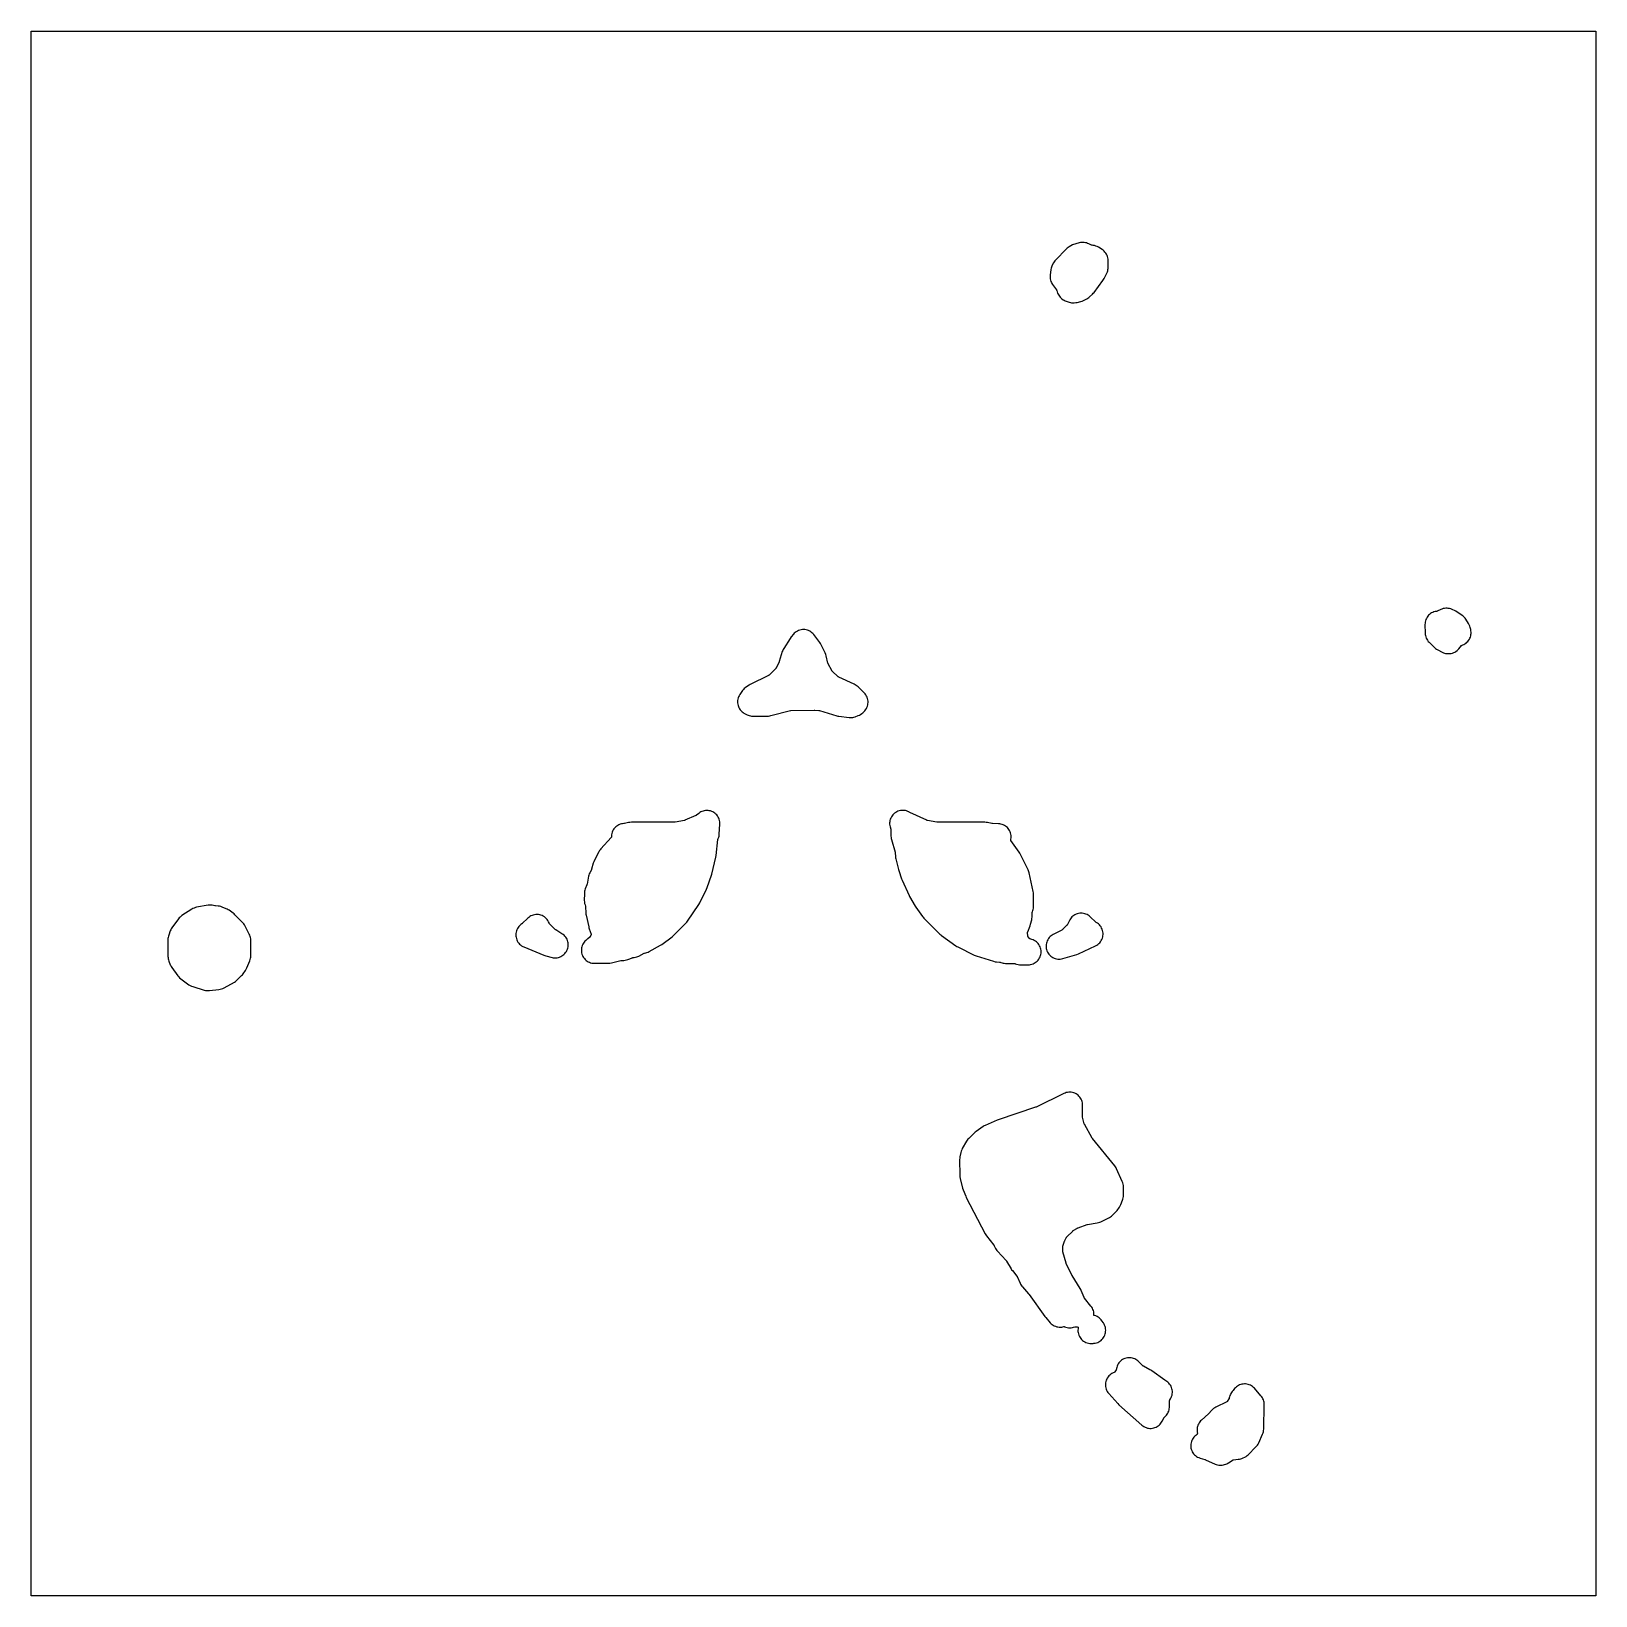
# Model space of a CAD drawing. Header units: millimetres. Extents: x 0 to 300, y 0 to 300.
import ezdxf

# ---------------------------------------------------------------- set-up
doc = ezdxf.new("R2010")
doc.units = ezdxf.units.MM
doc.layers.add('CUT', color=7, linetype='CONTINUOUS')

msp = doc.modelspace()

# ---------------------------------------------------------------- linework, layer by layer
at = {"layer": 'CUT'}
for points in [[(0, 299.9386), (0.0029, 299.9971), (0.0614, 300), (299.9341, 300), (299.9926, 299.9971), (299.9954, 299.9386), (299.9954, 0.0614), (299.9926, 0.0029), (299.9341, 0), (0.0614, 0), (0.0029, 0.0029), (0, 0.0614)], [(195.3893, 253.2039), (195.3708, 252.9695), (195.3745, 252.7344), (195.4002, 252.5008), (195.4477, 252.2705), (195.5167, 252.0458), (195.6065, 251.8285), (195.7162, 251.6206), (195.8451, 251.4239), (196.5761, 250.415), (196.5867, 250.3996), (196.6063, 250.3662), (196.6227, 250.3312), (196.6295, 250.3137), (196.8104, 249.8085), (196.9019, 249.587), (197.0143, 249.3753), (197.1463, 249.1753), (197.297, 248.9888), (197.4648, 248.8176), (197.6482, 248.6633), (197.8456, 248.5273), (198.0551, 248.4108), (198.2748, 248.3149), (198.8187, 248.1079), (199.0399, 248.0353), (199.2669, 247.9836), (199.4977, 247.9532), (199.7304, 247.9445), (199.9996, 247.9469), (200.2905, 247.9665), (200.5771, 248.0198), (201.2516, 248.1866), (201.5309, 248.2732), (201.798, 248.3919), (202.3887, 248.6966), (202.5855, 248.8098), (202.7712, 248.9403), (202.9443, 249.0871), (203.4947, 249.5987), (203.6478, 249.754), (203.7868, 249.922), (205.4949, 252.181), (205.6315, 252.3811), (205.7481, 252.5935), (206.2573, 253.6381), (206.3485, 253.8495), (206.4199, 254.0685), (206.4709, 254.293), (206.501, 254.5213), (206.5099, 254.7514), (206.5005, 256.0593), (206.4861, 256.3099), (206.4466, 256.5579), (206.3825, 256.8006), (206.2943, 257.0357), (206.183, 257.2607), (206.0497, 257.4735), (205.8957, 257.6718), (205.7226, 257.8536), (205.5321, 258.0172), (205.3262, 258.1609), (204.6501, 258.5837), (204.4102, 258.716), (204.1572, 258.8213), (203.8943, 258.8983), (203.6245, 258.946), (203.4066, 258.9724), (203.3857, 258.9755), (203.3432, 258.9853), (203.302, 258.9996), (203.2826, 259.0081), (202.7727, 259.2484), (202.5654, 259.3349), (202.3512, 259.4025), (202.1318, 259.4505), (201.909, 259.4787), (201.6845, 259.4868), (201.5154, 259.4853), (201.2245, 259.4657), (200.9379, 259.4123), (200.2915, 259.2525), (200.0862, 259.1923), (199.8867, 259.1148), (199.6947, 259.0205), (199.0504, 258.6692), (198.8435, 258.543), (198.6498, 258.3974), (198.4711, 258.2337), (196.444, 256.1872), (196.2732, 255.9962), (196.1229, 255.7886), (195.9946, 255.5667), (195.7869, 255.1608), (195.6965, 254.9635), (195.6236, 254.7591), (195.5686, 254.5491), (195.5321, 254.3352)], [(269.4591, 188.7502), (269.2182, 188.7096), (268.9823, 188.6457), (268.7539, 188.5591), (268.5349, 188.4506), (268.3277, 188.3212), (268.134, 188.1722), (267.9558, 188.0051), (267.7948, 187.8213), (267.6525, 187.6227), (267.5302, 187.4111), (267.4292, 187.1886), (267.3504, 186.9574), (267.2945, 186.7195), (267.2621, 186.4773), (267.2536, 186.2331), (267.2762, 184.5932), (267.2916, 184.3483), (267.331, 184.106), (267.3939, 183.8688), (267.4798, 183.6388), (267.5878, 183.4184), (267.717, 183.2097), (267.8659, 183.0146), (268.0333, 182.8351), (269.0876, 181.8102), (269.2791, 181.6421), (269.4866, 181.4944), (269.7082, 181.3687), (270.5771, 180.9323), (270.7833, 180.8401), (270.997, 180.7669), (271.2165, 180.7133), (271.4399, 180.6798), (271.6654, 180.6665), (271.7847, 180.6649), (272.034, 180.674), (272.2812, 180.7079), (272.5238, 180.7663), (272.7594, 180.8486), (272.9856, 180.9539), (273.2002, 181.0813), (273.401, 181.2294), (273.586, 181.3968), (273.7534, 181.5818), (274.2787, 182.224), (274.2919, 182.2392), (274.3213, 182.2685), (274.3665, 182.286), (274.4961, 182.3285), (274.7171, 182.4253), (274.9278, 182.5431), (275.1261, 182.6806), (275.3103, 182.8366), (275.4786, 183.0096), (275.6294, 183.198), (275.7613, 183.4001), (275.8731, 183.614), (275.9638, 183.8377), (276.0325, 184.0691), (276.0785, 184.306), (276.1015, 184.5462), (276.1012, 184.7876), (276.0777, 185.0278), (276.0311, 185.2646), (275.9281, 185.6805), (275.8504, 185.9356), (275.7459, 186.1809), (275.6159, 186.4137), (275.0966, 187.2369), (274.9464, 187.4497), (274.7749, 187.6456), (274.5839, 187.8227), (274.3755, 187.9789), (273.1539, 188.799), (272.8906, 188.9533), (272.6105, 189.0744), (272.2125, 189.2182), (271.9735, 189.2914), (271.7285, 189.3403), (271.4797, 189.3644), (271.2298, 189.3637), (270.9813, 189.3379), (270.7365, 189.2875), (270.498, 189.213), (270.2681, 189.1149), (269.5841, 188.7819), (269.568, 188.7745), (269.5338, 188.7615), (269.4982, 188.7548)], [(136.0041, 169.8389), (136.1493, 169.667), (136.3094, 169.5088), (136.4831, 169.3657), (136.669, 169.2388), (136.8655, 169.1291), (137.2492, 168.937), (137.4621, 168.8425), (137.6829, 168.7683), (137.9096, 168.715), (138.1403, 168.6829), (138.373, 168.6725), (141.1783, 168.6778), (141.3937, 168.6875), (141.6076, 168.7157), (141.8181, 168.7623), (145.5729, 169.7642), (145.5892, 169.7682), (145.6236, 169.7743), (145.6584, 169.7775), (145.6748, 169.778), (150.1371, 169.8061), (150.184, 169.8055), (150.2309, 169.8031), (150.9936, 169.7494), (151.0152, 169.7473), (151.1035, 169.7313), (151.1245, 169.7257), (154.451, 168.7375), (154.6604, 168.685), (154.8736, 168.6508), (156.8195, 168.424), (157.0522, 168.4078), (157.2853, 168.4134), (157.5169, 168.4407), (157.745, 168.4895), (157.9675, 168.5593), (158.5907, 168.7872), (158.8215, 168.8849), (159.0412, 169.0053), (159.2479, 169.147), (159.4393, 169.3087), (159.6664, 169.521), (159.8409, 169.7014), (159.9965, 169.8984), (160.1315, 170.11), (160.2446, 170.334), (160.3347, 170.5683), (160.4009, 170.8104), (160.4424, 171.0579), (160.4589, 171.3084), (160.4502, 171.5592), (160.4165, 171.8079), (160.3579, 172.052), (160.2752, 172.2889), (160.1691, 172.5164), (160.0407, 172.7321), (159.8914, 172.9338), (159.7226, 173.1196), (158.5465, 174.2898), (158.3829, 174.4388), (158.2069, 174.5727), (158.0196, 174.6905), (157.8227, 174.7913), (154.8553, 176.1482), (154.8358, 176.1577), (154.7973, 176.1808), (154.7615, 176.2079), (154.7453, 176.2224), (153.5834, 177.3235), (153.5686, 177.3383), (153.5407, 177.371), (153.5163, 177.4065), (153.5059, 177.4246), (152.8024, 178.7233), (152.7944, 178.739), (152.7799, 178.7726), (152.7684, 178.8075), (152.7641, 178.8241), (152.437, 180.2238), (152.3527, 180.5076), (152.2355, 180.7794), (151.317, 182.6035), (151.1941, 182.82), (151.0503, 183.0232), (150.0348, 184.3162), (149.8727, 184.5028), (149.693, 184.6725), (149.4974, 184.8237), (149.2878, 184.9547), (149.0663, 185.0645), (148.835, 185.1518), (148.5963, 185.2158), (148.3524, 185.256), (148.1057, 185.2719), (147.8586, 185.2633), (147.6136, 185.2304), (147.3731, 185.1734), (147.1393, 185.093), (146.9147, 184.9899), (146.7013, 184.8651), (146.5013, 184.7198), (146.3166, 184.5555), (146.1491, 184.3737), (145.7137, 183.8519), (145.5228, 183.5903), (144.2939, 181.6548), (144.181, 181.4577), (144.0864, 181.2512), (144.011, 181.0369), (143.4325, 179.1196), (143.4266, 179.1016), (143.397, 179.0291), (143.3886, 179.0122), (142.7511, 177.7978), (142.7409, 177.7796), (142.7169, 177.7437), (142.6893, 177.7105), (142.6747, 177.6955), (141.4786, 176.534), (141.4635, 176.5201), (141.4302, 176.4938), (141.3943, 176.4712), (141.3761, 176.4616), (137.8604, 174.7206), (137.6906, 174.6282), (137.5286, 174.523), (136.909, 174.0859), (136.7243, 173.9422), (136.5538, 173.7818), (136.3991, 173.6062), (136.2615, 173.4169), (135.8523, 172.7948), (135.7312, 172.5899), (135.63, 172.3744), (135.5498, 172.1503), (135.4913, 171.9196), (135.455, 171.6844), (135.4412, 171.4468), (135.4501, 171.2089), (135.4816, 170.973), (135.5353, 170.7411), (135.6109, 170.5154), (135.7076, 170.2979), (135.8245, 170.0906), (135.9606, 169.8953)], [(106.2875, 132.186), (106.2966, 132.1468), (106.3018, 132.107), (106.3029, 132.0875), (106.3394, 130.9445), (106.3574, 130.7145), (106.3965, 130.4871), (106.8915, 128.2376), (106.9398, 128.0522), (107.0021, 127.8711), (107.3845, 126.8849), (107.3913, 126.8657), (107.4022, 126.8257), (107.3877, 126.7869), (107.3791, 126.7685), (107.1773, 126.363), (107.168, 126.3455), (107.1463, 126.311), (107.1181, 126.2815), (107.1034, 126.2682), (106.7314, 125.9493), (106.7165, 125.9372), (106.6204, 125.8698), (106.5456, 125.8227), (106.3536, 125.6735), (106.1769, 125.5065), (106.0173, 125.323), (105.8762, 125.1249), (105.7551, 124.914), (105.655, 124.6924), (105.577, 124.4621), (105.5217, 124.2253), (105.4896, 123.9842), (105.4812, 123.7412), (105.4964, 123.4985), (105.535, 123.2584), (105.5969, 123.0232), (105.6813, 122.7952), (105.7874, 122.5764), (105.9143, 122.3689), (106.0608, 122.1748), (106.2254, 121.9958), (106.4066, 121.8337), (106.6028, 121.6899), (106.8119, 121.5659), (107.0322, 121.4628), (107.2614, 121.3815), (107.4974, 121.3229), (107.738, 121.2876), (107.9809, 121.2757), (110.6314, 121.2757), (110.9337, 121.294), (111.2316, 121.3487), (113.0303, 121.7935), (113.0487, 121.7976), (113.1257, 121.809), (113.1445, 121.8105), (113.6059, 121.835), (113.8702, 121.8633), (114.13, 121.9194), (114.3824, 122.0028), (115.2774, 122.3523), (115.2939, 122.3583), (115.329, 122.3685), (115.3651, 122.3756), (115.3821, 122.3778), (115.6397, 122.4051), (115.8698, 122.4404), (116.0957, 122.4969), (116.3153, 122.5742), (116.5267, 122.6716), (117.5221, 123.1876), (117.5376, 123.1952), (117.5709, 123.2089), (117.6054, 123.2197), (117.6218, 123.2237), (117.8317, 123.2697), (118.0681, 123.3337), (118.2971, 123.4206), (118.5165, 123.5295), (120.6597, 124.7275), (120.9265, 124.8998), (122.8655, 126.3339), (123.0147, 126.4533), (123.1543, 126.5838), (125.5531, 129.0037), (125.7099, 129.1773), (125.8497, 129.3649), (128.0209, 132.5811), (128.1852, 132.8624), (129.4893, 135.472), (129.6248, 135.7995), (130.4199, 138.1863), (130.4738, 138.3719), (131.2864, 141.6326), (131.3464, 141.9709), (131.674, 145.03), (131.6766, 145.0496), (131.6849, 145.0894), (131.6971, 145.1283), (131.7045, 145.1466), (131.7415, 145.233), (131.8179, 145.4347), (131.8766, 145.6423), (131.9171, 145.8541), (131.9393, 146.0687), (132.0509, 147.9336), (132.0537, 148.1741), (132.0334, 148.4138), (131.9902, 148.6504), (131.9244, 148.8817), (131.8367, 149.1056), (131.7279, 149.3201), (131.5989, 149.5232), (131.4511, 149.7129), (131.2857, 149.8875), (131.1043, 150.0454), (130.9085, 150.1851), (130.7003, 150.3054), (130.4814, 150.4052), (130.254, 150.4834), (130.0201, 150.5394), (129.7819, 150.5727), (129.5416, 150.583), (129.3014, 150.5701), (129.0636, 150.5342), (128.8304, 150.4756), (128.6038, 150.3948), (128.3861, 150.2927), (128.1792, 150.1701), (127.985, 150.0282), (127.5497, 149.6768), (127.5358, 149.666), (127.5054, 149.6457), (127.4732, 149.6281), (127.4577, 149.6208), (125.3483, 148.6971), (125.3433, 148.695), (125.2959, 148.6785), (125.2715, 148.6723), (125.2479, 148.6678), (123.4466, 148.3655), (123.4413, 148.3647), (123.3626, 148.3576), (123.3439, 148.3571), (115.0806, 148.3119), (114.8053, 148.2952), (114.5335, 148.2483), (113.7696, 148.0724), (113.7506, 148.0685), (113.6714, 148.0583), (113.6521, 148.0572), (113.6505, 148.0571), (113.4022, 148.0368), (113.157, 147.9918), (112.9176, 147.9226), (112.6862, 147.8299), (112.4653, 147.7147), (112.2569, 147.578), (112.0631, 147.4213), (111.8859, 147.246), (111.727, 147.054), (111.5881, 146.8471), (111.4704, 146.6274), (111.3752, 146.3971), (111.3034, 146.1584), (111.2557, 145.9138), (111.2326, 145.6656), (111.234, 145.4686), (111.2329, 145.4436), (111.2091, 145.4117), (111.1964, 145.3971), (109.2156, 143.2304), (109.0717, 143.058), (108.9439, 142.8735), (108.8331, 142.6782), (107.9504, 140.9452), (107.8498, 140.7209), (107.7716, 140.4878), (107.4472, 139.3351), (107.4412, 139.3158), (107.4105, 139.238), (107.4017, 139.2198), (107.1039, 138.645), (107.0035, 138.4258), (106.9246, 138.1979), (106.8681, 137.9635), (106.58, 136.4529), (106.5762, 136.4351), (106.5555, 136.363), (106.5493, 136.3459), (106.2314, 135.5283), (106.1593, 135.3145), (106.1067, 135.0952), (106.074, 134.872), (106.0617, 134.6467), (106.0489, 133.3289), (106.0618, 133.0493), (106.1059, 132.7729), (106.1807, 132.5031), (106.2817, 132.2046)], [(164.7952, 147.1186), (164.806, 147.0758), (164.8121, 147.0322), (164.8133, 147.0108), (164.8563, 145.6254), (164.8714, 145.4178), (164.9038, 145.2121), (164.9531, 145.0098), (165.6547, 142.5789), (165.6601, 142.558), (165.6754, 142.4697), (165.6774, 142.4482), (165.7212, 141.7535), (165.7457, 141.5286), (165.7904, 141.3068), (166.2992, 139.2636), (166.3546, 139.0737), (166.8951, 137.46), (166.99, 137.2189), (168.323, 134.2887), (168.4313, 134.0777), (169.4931, 132.2311), (169.6357, 132.0108), (170.9134, 130.2466), (171.0333, 130.0939), (171.1647, 129.951), (174.2499, 126.8459), (174.4028, 126.7043), (174.567, 126.576), (177.3128, 124.608), (177.4781, 124.4992), (177.6515, 124.4038), (180.7879, 122.8363), (180.9769, 122.7515), (181.1723, 122.6825), (184.5252, 121.654), (184.8201, 121.5828), (185.1214, 121.5478), (185.6817, 121.5171), (185.7032, 121.5154), (185.7471, 121.5081), (185.7899, 121.4961), (185.8102, 121.4887), (185.9359, 121.4382), (186.148, 121.3641), (186.3659, 121.3092), (186.5879, 121.2742), (186.8121, 121.2592), (188.5643, 121.2212), (188.5846, 121.2203), (188.6262, 121.2151), (188.6671, 121.2056), (188.6864, 121.1996), (188.9523, 121.1088), (189.2177, 121.0342), (189.4897, 120.9893), (189.7649, 120.9746), (191.1468, 120.9771), (191.3911, 120.9895), (191.633, 121.0257), (191.8702, 121.0854), (192.1004, 121.168), (192.3214, 121.2727), (192.5312, 121.3984), (192.7277, 121.5441), (192.909, 121.7083), (193.0733, 121.8894), (193.2192, 122.0857), (193.3453, 122.2953), (193.4502, 122.5162), (193.5331, 122.7463), (193.593, 122.9834), (193.6295, 123.2253), (193.6422, 123.4695), (193.631, 123.7138), (193.596, 123.9559), (193.5375, 124.1934), (193.456, 124.424), (193.3524, 124.6455), (193.2277, 124.8559), (193.083, 125.0531), (192.9197, 125.2352), (192.7394, 125.4004), (192.5438, 125.5473), (192.3348, 125.6743), (192.1144, 125.7803), (191.8847, 125.8643), (191.6479, 125.9254), (191.576, 125.9403), (191.558, 125.9444), (191.522, 125.9555), (191.4948, 125.9816), (191.4824, 125.9952), (191.1615, 126.3666), (191.1483, 126.3826), (191.1241, 126.4175), (191.1162, 126.4593), (191.114, 126.4798), (191.0585, 127.1727), (191.0575, 127.1904), (191.0579, 127.2271), (191.0681, 127.2626), (191.074, 127.2789), (191.5374, 128.4718), (191.635, 128.7814), (191.8377, 129.6077), (191.8842, 129.8474), (191.9071, 130.0906), (191.9489, 131.0169), (191.9501, 131.0347), (191.955, 131.0711), (191.9663, 131.1057), (191.9729, 131.1223), (191.9787, 131.1358), (192.0662, 131.373), (192.1292, 131.6178), (192.1672, 131.8678), (192.1798, 132.1203), (192.1777, 134.5139), (192.164, 134.7732), (192.1235, 135.0296), (191.3663, 138.6057), (191.3132, 138.8124), (191.2427, 139.0137), (191.1553, 139.2084), (189.6375, 142.2357), (189.5467, 142.4008), (189.4438, 142.5587), (187.8393, 144.8273), (187.8286, 144.8433), (187.8092, 144.8774), (187.8127, 144.8976), (187.8559, 145.0869), (187.8867, 145.3238), (187.8947, 145.5626), (187.8798, 145.8011), (187.8423, 146.037), (187.7824, 146.2683), (187.7007, 146.4929), (187.5979, 146.7086), (187.475, 146.9135), (187.3331, 147.1057), (187.1735, 147.2835), (186.9977, 147.4453), (186.8072, 147.5896), (186.6038, 147.715), (186.3894, 147.8204), (186.1659, 147.9048), (185.9354, 147.9676), (185.6999, 148.008), (185.4616, 148.0258), (184.3169, 148.0563), (184.2985, 148.0573), (184.2225, 148.0664), (184.2044, 148.0699), (183.344, 148.2555), (183.088, 148.297), (182.8292, 148.3117), (173.7574, 148.3571), (173.7522, 148.3572), (173.6754, 148.3633), (173.6574, 148.3658), (171.841, 148.662), (171.8235, 148.6653), (171.7877, 148.6745), (171.7528, 148.6869), (171.7369, 148.6938), (168.486, 150.1888), (168.471, 150.1961), (168.3493, 150.265), (168.3492, 150.2649), (168.3005, 150.2948), (168.0824, 150.4011), (167.855, 150.4858), (167.6205, 150.5481), (167.381, 150.5873), (167.1389, 150.6032), (166.8963, 150.5955), (166.6557, 150.5643), (166.4192, 150.5099), (166.1891, 150.4328), (165.9676, 150.3338), (165.7567, 150.2138), (165.5584, 150.074), (165.3746, 149.9155), (165.207, 149.74), (165.0573, 149.549), (164.9268, 149.3445), (164.8167, 149.1282), (164.7281, 148.9023), (164.6618, 148.6689), (164.6184, 148.4302), (164.5985, 148.1883), (164.602, 147.9457), (164.6291, 147.7045), (164.6794, 147.4672), (164.7524, 147.2358), (164.7883, 147.1388)], [(26.3523, 126.6736), (26.282, 126.4565), (26.2318, 126.2338), (26.2021, 126.0075), (26.1932, 125.7794), (26.2142, 122.5976), (26.2263, 122.368), (26.2594, 122.1406), (26.3133, 121.9172), (26.3874, 121.6996), (26.6581, 121.0111), (26.741, 120.8231), (26.8391, 120.6426), (26.9517, 120.4707), (28.0965, 118.8708), (28.2618, 118.664), (28.448, 118.4757), (28.653, 118.3083), (30.1998, 117.1761), (30.4385, 117.0214), (30.6932, 116.8949), (30.9607, 116.7981), (33.1611, 116.1406), (33.4027, 116.0814), (33.649, 116.0464), (33.8976, 116.0361), (34.1459, 116.0505), (35.9937, 116.2506), (36.245, 116.2908), (36.4909, 116.3564), (36.7288, 116.4466), (36.9564, 116.5606), (38.9458, 117.687), (39.133, 117.8042), (39.3092, 117.9375), (39.4729, 118.0858), (40.3218, 118.9263), (40.4723, 119.0891), (40.6077, 119.2646), (41.0633, 119.9122), (41.2077, 120.1434), (41.3261, 120.3889), (41.895, 121.7539), (41.9789, 121.9873), (42.0393, 122.2277), (42.0755, 122.473), (42.0873, 122.7207), (42.0812, 125.7398), (42.0696, 125.9754), (42.0358, 126.2088), (41.9802, 126.438), (41.9033, 126.661), (41.8056, 126.8757), (41.0198, 128.4078), (40.8928, 128.6273), (40.7441, 128.8328), (40.5755, 129.0222), (39.02, 130.5997), (38.8768, 130.7338), (38.7236, 130.8564), (37.9381, 131.4356), (37.7604, 131.5553), (37.573, 131.6593), (37.3774, 131.7469), (36.5916, 132.0591), (36.3418, 132.1434), (36.0845, 132.2009), (35.8225, 132.231), (35.3172, 132.2622), (35.2971, 132.264), (35.256, 132.2707), (35.2158, 132.2816), (35.1742, 132.2964), (34.9261, 132.3704), (34.6716, 132.4182), (34.4136, 132.4395), (34.1548, 132.434), (33.8979, 132.4018), (31.7067, 132.0107), (31.4628, 131.9544), (31.2258, 131.874), (30.9979, 131.7704), (30.7816, 131.6444), (28.8943, 130.4152), (28.7111, 130.2837), (28.5405, 130.1363), (28.3838, 129.9741), (28.2425, 129.7984), (26.9753, 128.0699), (26.849, 127.88), (26.7405, 127.6793), (26.6507, 127.4695)], [(94.0647, 128.826), (93.8636, 128.6823), (93.6777, 128.5194), (93.5088, 128.3389), (93.3585, 128.1427), (93.2283, 127.9325), (93.1195, 127.7106), (93.0332, 127.479), (92.9702, 127.2399), (92.9311, 126.9959), (92.9162, 126.7491), (92.9259, 126.5021), (92.9598, 126.2573), (93.0178, 126.017), (93.0992, 125.7836), (93.2033, 125.5594), (93.329, 125.3466), (93.4751, 125.1472), (93.6401, 124.9632), (93.8226, 124.7964), (94.0206, 124.6485), (94.2322, 124.5208), (94.4555, 124.4147), (98.2976, 122.8155), (98.473, 122.7501), (98.6527, 122.698), (99.8573, 122.3973), (100.097, 122.3498), (100.3403, 122.3259), (100.5847, 122.3259), (100.8279, 122.3497), (101.0677, 122.3972), (101.3016, 122.4678), (101.5276, 122.561), (101.7434, 122.6758), (101.9469, 122.8111), (102.1363, 122.9657), (102.3096, 123.1379), (102.4653, 123.3263), (102.6019, 123.529), (102.718, 123.7441), (102.8126, 123.9695), (102.8847, 124.203), (102.9337, 124.4425), (102.959, 124.6856), (102.9605, 124.93), (102.9381, 125.1734), (102.892, 125.4134), (102.8228, 125.6478), (102.7309, 125.8743), (102.6174, 126.0908), (102.4833, 126.2951), (102.3299, 126.4854), (102.1586, 126.6597), (101.9712, 126.8166), (101.7693, 126.9543), (100.557, 127.6975), (100.5378, 127.71), (100.4633, 127.7685), (100.4465, 127.7841), (99.3767, 128.8437), (99.362, 128.859), (99.3344, 128.893), (99.3146, 128.9321), (99.3066, 128.9518), (99.2859, 129.0067), (99.1874, 129.2338), (99.0669, 129.45), (98.9257, 129.6532), (98.765, 129.8415), (98.5865, 130.013), (98.3919, 130.1659), (98.1831, 130.2989), (97.9622, 130.4106), (97.7313, 130.4999), (97.4928, 130.5659), (97.2488, 130.608), (97.002, 130.6258), (96.7545, 130.6191), (96.509, 130.5879), (96.2677, 130.5326), (96.0331, 130.4538), (95.8074, 130.3521), (95.5929, 130.2286), (95.3916, 130.0845), (95.2056, 129.9211), (94.1262, 128.8744), (94.1117, 128.861), (94.0798, 128.8357)], [(195.9668, 126.8143), (195.7523, 126.6921), (195.5509, 126.5493), (195.3645, 126.3874), (195.195, 126.2079), (195.0441, 126.0125), (194.9131, 125.8032), (194.8035, 125.582), (194.7162, 125.3511), (194.6521, 125.1127), (194.6118, 124.8691), (194.5957, 124.6228), (194.604, 124.3761), (194.6366, 124.1313), (194.6932, 123.891), (194.7732, 123.6575), (194.8759, 123.433), (195.0002, 123.2197), (195.1449, 123.0197), (195.3087, 122.8349), (195.4899, 122.6672), (195.6867, 122.5182), (195.8973, 122.3893), (196.1195, 122.2819), (196.3513, 122.1968), (196.5903, 122.1351), (196.8343, 122.0972), (197.0808, 122.0836), (197.3274, 122.0943), (197.5718, 122.1293), (197.8115, 122.1883), (200.4729, 122.984), (200.8117, 123.1127), (204.0794, 124.6336), (204.301, 124.7506), (204.5098, 124.8892), (204.7036, 125.048), (204.8806, 125.2254), (205.039, 125.4197), (205.1771, 125.6288), (205.2935, 125.8507), (205.3872, 126.0831), (205.4571, 126.3238), (205.5026, 126.5702), (205.5232, 126.82), (205.5186, 127.0705), (205.489, 127.3194), (205.4347, 127.564), (205.3561, 127.802), (205.2541, 128.0309), (205.1297, 128.2484), (204.9841, 128.4524), (204.8189, 128.6408), (204.6356, 128.8117), (204.4361, 128.9634), (204.2225, 129.0944), (204.192, 129.111), (204.1592, 129.1321), (204.1286, 129.1561), (204.1147, 129.1688), (203.0371, 130.195), (202.8554, 130.3522), (202.6594, 130.4912), (202.451, 130.6107), (202.232, 130.7096), (202.0046, 130.7871), (201.7708, 130.8424), (201.5328, 130.875), (201.2927, 130.8846), (201.0528, 130.8711), (200.8153, 130.8347), (200.5825, 130.7756), (200.3563, 130.6944), (200.139, 130.5919), (199.9326, 130.4691), (199.7389, 130.3269), (199.5597, 130.1669), (199.3967, 129.9903), (199.2514, 129.799), (199.1252, 129.5946), (199.0192, 129.379), (198.9562, 129.2338), (198.9472, 129.2166), (198.6101, 128.6097), (198.6004, 128.5932), (198.578, 128.5607), (198.5526, 128.5305), (198.5393, 128.5168), (197.7363, 127.7307), (197.7215, 127.7169), (197.6888, 127.6908), (197.6536, 127.6683), (197.6357, 127.6587)], [(178.0743, 84.1918), (178.0315, 83.9186), (178.0191, 83.6424), (178.0512, 80.5925), (178.0706, 80.3063), (178.1228, 80.0242), (178.5803, 78.1555), (178.6883, 77.8194), (179.1779, 76.5986), (179.2812, 76.374), (182.9113, 69.4075), (183.0301, 69.2036), (183.1676, 69.0118), (184.5827, 67.2229), (184.5941, 67.2077), (184.6367, 67.1417), (184.6459, 67.1251), (184.9232, 66.5901), (185.0324, 66.4002), (185.1578, 66.2206), (185.2985, 66.0527), (186.9218, 64.279), (186.9354, 64.2634), (186.9863, 64.1946), (186.9973, 64.177), (187.8723, 62.6934), (187.9921, 62.5093), (188.1275, 62.3365), (189.0111, 61.3055), (189.0243, 61.2894), (189.0486, 61.2541), (189.0692, 61.2164), (189.0776, 61.1974), (189.6013, 59.9374), (189.6938, 59.7397), (189.8031, 59.5509), (189.9285, 59.3723), (190.069, 59.2053), (191.2555, 57.9141), (191.3067, 57.8546), (191.3541, 57.7919), (194.3541, 53.5424), (194.5294, 53.3217), (195.4059, 52.3374), (195.5761, 52.164), (195.7623, 52.008), (195.9627, 51.8708), (196.1756, 51.7537), (196.3988, 51.6578), (196.6302, 51.584), (196.8677, 51.533), (197.1091, 51.5053), (197.352, 51.5012), (197.5941, 51.5207), (197.8332, 51.5636), (198.0278, 51.6184), (198.0475, 51.623), (198.083, 51.6106), (198.0999, 51.6034), (198.1325, 51.5885), (198.3705, 51.4944), (198.6169, 51.4251), (198.8691, 51.3813), (199.1244, 51.3635), (199.3802, 51.372), (199.6338, 51.4065), (199.8825, 51.4668), (200.1238, 51.5522), (200.1674, 51.5702), (200.2078, 51.5833), (200.2503, 51.5832), (200.2708, 51.5816), (200.4939, 51.5578), (200.5138, 51.5551), (200.5903, 51.5389), (200.7422, 51.4981), (200.7384, 51.4631), (200.7366, 51.2741), (200.7324, 51.2043), (200.7318, 51.1994), (200.7105, 50.9485), (200.7146, 50.6968), (200.744, 50.4467), (200.7984, 50.2008), (200.8773, 49.9617), (200.9798, 49.7317), (201.1049, 49.5132), (201.2514, 49.3084), (201.4178, 49.1194), (201.6023, 48.948), (201.8031, 48.7961), (202.0181, 48.6652), (202.2453, 48.5565), (202.4822, 48.4713), (202.7265, 48.4103), (202.9757, 48.3742), (203.2273, 48.3634), (203.4787, 48.3779), (203.6271, 48.394), (203.783, 48.4021), (204.027, 48.4393), (204.2662, 48.5004), (204.4983, 48.5847), (204.7208, 48.6916), (204.9318, 48.8198), (205.1291, 48.9683), (205.3107, 49.1354), (205.475, 49.3197), (205.6203, 49.5193), (205.7453, 49.7322), (205.8486, 49.9565), (205.9293, 50.1898), (205.9865, 50.4299), (206.0199, 50.6746), (206.0289, 50.9213), (206.0135, 51.1677), (205.9739, 51.4114), (205.9105, 51.65), (205.8239, 51.8812), (205.7149, 52.1027), (205.5845, 52.3123), (205.2895, 52.7384), (205.1386, 52.9348), (204.9691, 53.1152), (204.7826, 53.278), (204.5809, 53.4215), (204.3659, 53.5444), (204.1399, 53.6455), (203.905, 53.7236), (203.7755, 53.7529), (203.7847, 53.9351), (203.7727, 54.1823), (203.7364, 54.4271), (203.676, 54.6671), (203.5922, 54.8999), (203.4857, 55.1234), (203.3577, 55.3352), (203.2094, 55.5333), (201.9537, 57.0481), (201.941, 57.0643), (201.9174, 57.0997), (201.8976, 57.1373), (201.8895, 57.1562), (201.3337, 58.5451), (201.2451, 58.7415), (201.1399, 58.9295), (199.6155, 61.3988), (199.5879, 61.4458), (199.5624, 61.4941), (198.4628, 63.6919), (198.4549, 63.7085), (198.4273, 63.7794), (198.4218, 63.797), (197.8101, 65.9334), (197.8054, 65.9514), (197.7984, 65.989), (197.7948, 66.0271), (197.7944, 66.0457), (197.7956, 66.9076), (197.7962, 66.9285), (197.8008, 66.9712), (197.8098, 67.0132), (197.8158, 67.0331), (198.1251, 67.9774), (198.132, 67.9969), (198.1669, 68.0749), (198.1768, 68.0931), (198.544, 68.7279), (198.5527, 68.7422), (198.5724, 68.7705), (198.5945, 68.7972), (198.6057, 68.809), (199.712, 69.9355), (199.7286, 69.9515), (199.8029, 70.0113), (199.822, 70.0241), (200.596, 70.5119), (200.6163, 70.5239), (200.7048, 70.5659), (200.727, 70.5741), (202.4667, 71.1582), (202.4717, 71.1598), (202.5461, 71.1788), (202.5639, 71.1822), (204.3994, 71.493), (204.6429, 71.5469), (204.8799, 71.6247), (205.1079, 71.7258), (206.7283, 72.5432), (206.9437, 72.6656), (207.1459, 72.8087), (207.3329, 72.9711), (207.9245, 73.5386), (208.0888, 73.712), (208.2358, 73.9003), (208.6645, 74.5072), (208.8233, 74.7635), (208.9501, 75.037), (209.2657, 75.8422), (209.3412, 76.0651), (209.3954, 76.2942), (209.4278, 76.5274), (209.4382, 76.7626), (209.433, 78.4088), (209.4183, 78.6715), (209.3761, 78.9311), (209.3068, 79.1849), (209.2113, 79.43), (208.1169, 81.8528), (208.0193, 82.0462), (207.9052, 82.2304), (207.7756, 82.4041), (203.4877, 87.6595), (203.477, 87.6733), (203.4364, 87.7329), (203.4276, 87.7479), (201.9386, 90.4148), (201.93, 90.4312), (201.9145, 90.4663), (201.9024, 90.5026), (201.8977, 90.5206), (201.611, 91.7517), (201.6064, 91.7745), (201.5957, 91.8705), (201.5951, 91.8938), (201.6084, 94.0396), (201.5982, 94.2808), (201.5648, 94.5199), (201.5085, 94.7547), (201.4299, 94.9829), (201.3296, 95.2025), (201.2085, 95.4114), (201.0679, 95.6076), (200.909, 95.7894), (200.7334, 95.955), (200.5425, 96.1029), (200.3383, 96.2316), (200.1227, 96.3401), (199.8975, 96.4273), (199.6651, 96.4923), (199.4274, 96.5347), (199.1867, 96.5539), (198.9453, 96.5498), (198.7055, 96.5224), (198.4694, 96.472), (198.2392, 96.3991), (198.0172, 96.3044), (192.6844, 93.7172), (192.6134, 93.6855), (192.5404, 93.6583), (185.4242, 91.2646), (185.2055, 91.1794), (182.9416, 90.1727), (182.7462, 90.0754), (182.5601, 89.9614), (181.1743, 89.0274), (180.9834, 88.885), (180.8069, 88.7251), (179.7555, 87.6773), (179.6089, 87.518), (179.4767, 87.3466), (179.3598, 87.1645), (178.5339, 85.7461), (178.4135, 85.5117), (178.3184, 85.2658), (178.2497, 85.0113)], [(207.6424, 42.806), (207.6258, 42.7979), (207.4351, 42.7111), (207.2162, 42.5982), (207.0095, 42.4642), (206.817, 42.3106), (206.6405, 42.1387), (206.4818, 41.9504), (206.3424, 41.7473), (206.2237, 41.5315), (206.1268, 41.305), (206.0526, 41.0702), (206.0019, 40.8291), (205.9752, 40.5843), (205.9727, 40.338), (205.9944, 40.0926), (206.0402, 39.8506), (206.1096, 39.6143), (206.2019, 39.3859), (206.3162, 39.1677), (206.4514, 38.9619), (206.6063, 38.7703), (208.3338, 36.8363), (208.5421, 36.629), (212.9655, 32.7171), (213.1549, 32.5653), (213.358, 32.4326), (213.5731, 32.3203), (213.7981, 32.2293), (214.0308, 32.1606), (214.2691, 32.1147), (214.5108, 32.0922), (214.7534, 32.0932), (214.9949, 32.1178), (215.2328, 32.1656), (215.4649, 32.2363), (215.6891, 32.3291), (215.9033, 32.4433), (216.1053, 32.5776), (216.2934, 32.7309), (216.4658, 32.9018), (216.6207, 33.0885), (216.7569, 33.2894), (216.8729, 33.5026), (217.1494, 34.0751), (217.1592, 34.094), (217.1823, 34.1311), (217.2129, 34.1625), (217.2289, 34.1765), (217.3365, 34.2654), (217.51, 34.423), (217.6679, 34.5961), (217.8089, 34.7833), (217.9318, 34.9828), (218.0354, 35.1929), (218.1189, 35.4118), (218.1816, 35.6376), (218.2228, 35.8683), (218.2423, 36.1018), (218.2901, 37.4162), (218.2913, 37.436), (218.2969, 37.4766), (218.3143, 37.5136), (218.3241, 37.5309), (218.4643, 37.7646), (218.5822, 37.9855), (218.6774, 38.217), (218.7489, 38.4569), (218.7962, 38.7028), (218.8185, 38.9521), (218.8159, 39.2025), (218.7882, 39.4513), (218.7357, 39.6961), (218.6591, 39.9344), (218.559, 40.1639), (218.4364, 40.3822), (218.2926, 40.5871), (218.1291, 40.7767), (217.9474, 40.9489), (217.7494, 41.1021), (217.5371, 41.2347), (217.3756, 41.3246), (217.3565, 41.3376), (214.8488, 43.1457), (214.6893, 43.2516), (214.5222, 43.345), (213.2484, 43.9944), (213.2289, 44.0051), (213.1907, 44.0303), (213.1556, 44.0596), (213.1398, 44.0752), (212.3785, 44.871), (212.2036, 45.037), (212.0135, 45.1854), (211.81, 45.3147), (211.595, 45.4239), (211.3704, 45.5119), (211.1385, 45.5778), (210.9012, 45.621), (210.6609, 45.6412), (210.4198, 45.6381), (210.18, 45.6118), (209.944, 45.5626), (209.7137, 45.4908), (209.4915, 45.3972), (209.2793, 45.2826), (209.0792, 45.1481), (208.8929, 44.9949), (208.7223, 44.8245), (208.5688, 44.6384), (208.434, 44.4384), (208.3191, 44.2264), (208.2252, 44.0043), (208.1531, 43.7742), (208.0295, 43.3005), (208.0237, 43.2804), (208.0085, 43.2402), (207.9852, 43.204), (207.9725, 43.1874), (207.7135, 42.866), (207.7016, 42.8519), (207.6752, 42.8248)], [(223.4899, 30.895), (223.2879, 30.7513), (223.1011, 30.5883), (222.9314, 30.4077), (222.7803, 30.2111), (222.6495, 30.0005), (222.5402, 29.7781), (222.4535, 29.5458), (222.3902, 29.3062), (222.3509, 29.0614), (222.3361, 28.814), (222.3458, 28.5663), (222.38, 28.3207), (222.4384, 28.0798), (222.5203, 27.8459), (222.6251, 27.6212), (222.7515, 27.408), (222.8985, 27.2083), (223.0644, 27.0242), (223.2479, 26.8574), (223.4469, 26.7097), (223.6596, 26.5823), (223.8838, 26.4766), (224.1174, 26.3937), (225.0154, 26.1243), (225.088, 26.1), (225.159, 26.0712), (227.0241, 25.2457), (227.2411, 25.1615), (227.465, 25.0978), (227.6939, 25.0553), (227.9257, 25.0342), (228.1584, 25.0348), (228.3901, 25.057), (228.6188, 25.1007), (228.8424, 25.1654), (229.0521, 25.2369), (229.243, 25.3108), (229.4271, 25.4), (229.6033, 25.504), (230.4485, 26.0506), (230.4652, 26.0608), (230.501, 26.0792), (230.5406, 26.0863), (230.56, 26.0883), (231.4479, 26.158), (231.6893, 26.1888), (231.9266, 26.243), (232.1574, 26.3199), (232.3797, 26.419), (232.7131, 26.5874), (232.9406, 26.7177), (233.1531, 26.8712), (233.3485, 27.046), (234.8515, 28.5406), (235.0073, 28.7104), (235.1467, 28.8939), (235.2687, 29.0894), (235.3721, 29.2953), (236.1203, 30.9735), (236.2107, 31.207), (236.2772, 31.4483), (236.3193, 31.6951), (236.3365, 31.9448), (236.4243, 36.6449), (236.4179, 36.877), (236.39, 37.1074), (236.3408, 37.3342), (236.2708, 37.5555), (236.1806, 37.7693), (236.0709, 37.9739), (235.9428, 38.1674), (235.7972, 38.3482), (234.5396, 39.7697), (234.3725, 39.9412), (234.1899, 40.0959), (233.9932, 40.2325), (233.7845, 40.3496), (233.5654, 40.4462), (233.3382, 40.5215), (233.1047, 40.5746), (232.8673, 40.6052), (232.628, 40.6129), (232.3891, 40.5977), (232.1528, 40.5597), (231.9211, 40.4993), (231.6963, 40.417), (231.4804, 40.3136), (231.2754, 40.19), (231.0832, 40.0474), (230.9054, 39.887), (230.7438, 39.7103), (230.5999, 39.5191), (230.5003, 39.3727), (230.4854, 39.3544), (230.3029, 39.1446), (230.1616, 38.9665), (230.0371, 38.7762), (229.9304, 38.5755), (229.8424, 38.3658), (229.7738, 38.1491), (229.7251, 37.927), (229.7151, 37.8682), (229.7112, 37.8486), (229.7001, 37.8088), (229.6813, 37.7721), (229.6708, 37.755), (229.3518, 37.2631), (229.3416, 37.2482), (229.3186, 37.2189), (229.2869, 37.2), (229.2706, 37.1918), (227.162, 36.1852), (226.9277, 36.0576), (226.7083, 35.9056), (226.5063, 35.7312), (226.3241, 35.5362), (225.8179, 34.9331), (225.8146, 34.9293), (225.7632, 34.8763), (225.7504, 34.8644), (224.4081, 33.6815), (224.2351, 33.5136), (224.0791, 33.3298), (223.9415, 33.1318), (223.8236, 32.9214), (223.7266, 32.7007), (223.6513, 32.4717), (223.5983, 32.2364), (223.5683, 31.9972), (223.5615, 31.7562), (223.5779, 31.5156), (223.6016, 31.3727), (223.6007, 31.3725), (223.6194, 31.2558), (223.6145, 31.2175), (223.6108, 31.1991), (223.5629, 30.9862), (223.5582, 30.9677), (223.546, 30.9308)]]:
    msp.add_lwpolyline(points, close=True, dxfattribs=at)

doc.saveas('drawing.dxf')
